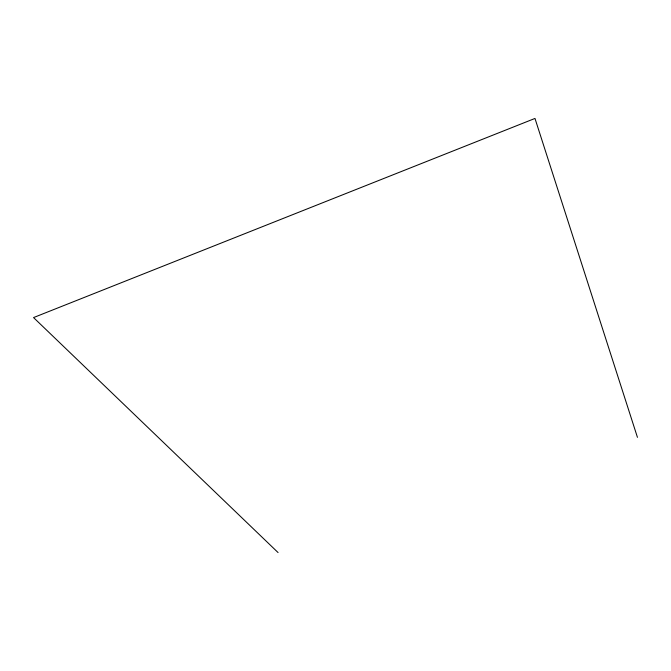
<?xml version="1.0" encoding="UTF-8"?>
<svg xmlns="http://www.w3.org/2000/svg" width="671" height="671" viewBox="0 0 671 671"><rect width="100%" height="100%" fill="white"/><g stroke="black" fill="none" stroke-linecap="round" stroke-linejoin="round"><path stroke-width="1.01" d="M278.071 552.56L33.55 317.576L534.98 118.44L637.45 437.349"/></g></svg>
